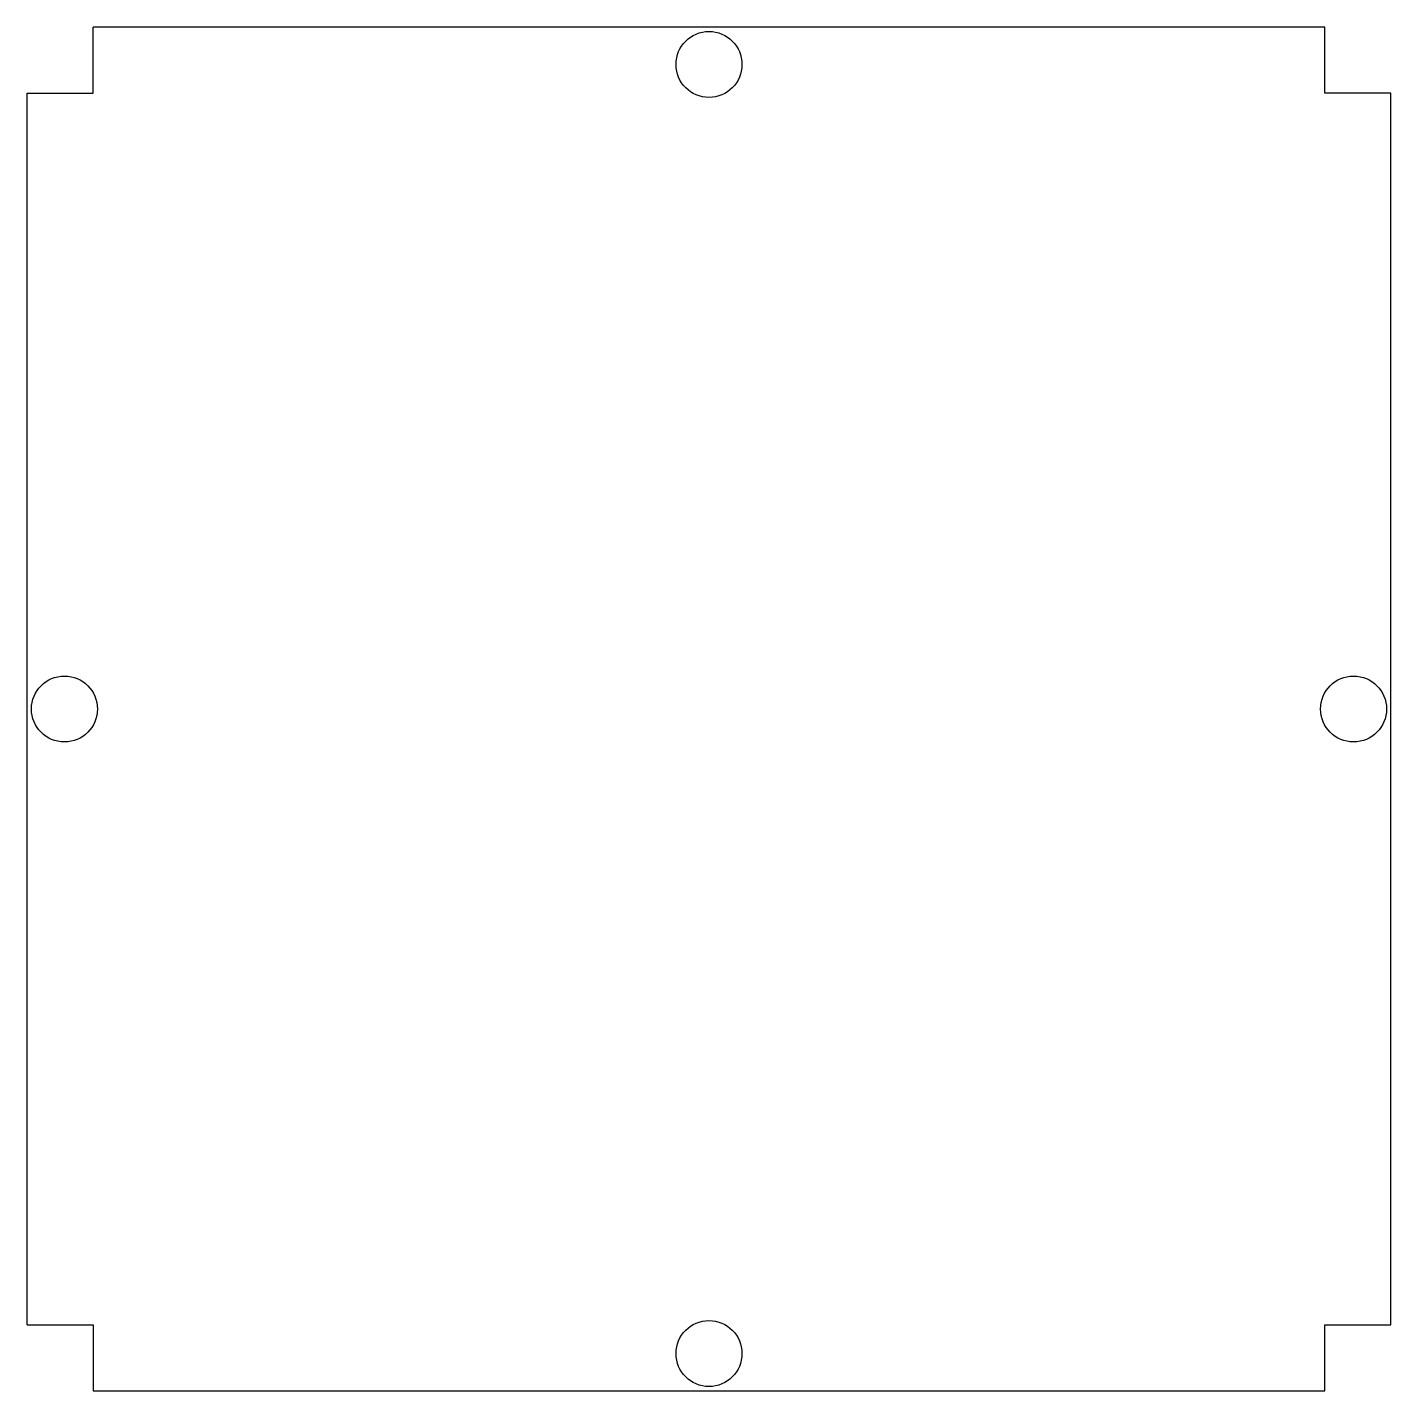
# Model space of a CAD drawing. Header units: millimetres. Extents: x 0 to 93, y 0 to 93.
import ezdxf

# ---------------------------------------------------------------- set-up
doc = ezdxf.new("R2010")
doc.units = ezdxf.units.MM

msp = doc.modelspace()

# ---------------------------------------------------------------- linework, layer by layer
for p, q in [((88.5, 93), (4.5, 93)), ((4.5, 88.5), (4.5, 93)), ((88.5, 88.5), (88.5, 93)), ((0, 4.5), (0, 88.5)), ((0, 88.5), (4.5, 88.5)), ((93, 88.5), (88.5, 88.5)), ((93, 4.5), (93, 88.5)), ((0, 4.5), (4.5, 4.5)), ((4.5, 4.5), (4.5, 0)), ((88.5, 0), (88.5, 4.5)), ((88.5, 4.5), (93, 4.5)), ((4.5, 0), (88.5, 0))]:
    msp.add_line(p, q)
at = {"color": 7, "linetype": 'Continuous', "lineweight": 25}
for centre in [(46.5, 90.464), (2.536, 46.5), (90.464, 46.5), (46.5, 2.536)]:
    msp.add_circle(centre, 2.25, dxfattribs=at)

doc.saveas('drawing.dxf')
